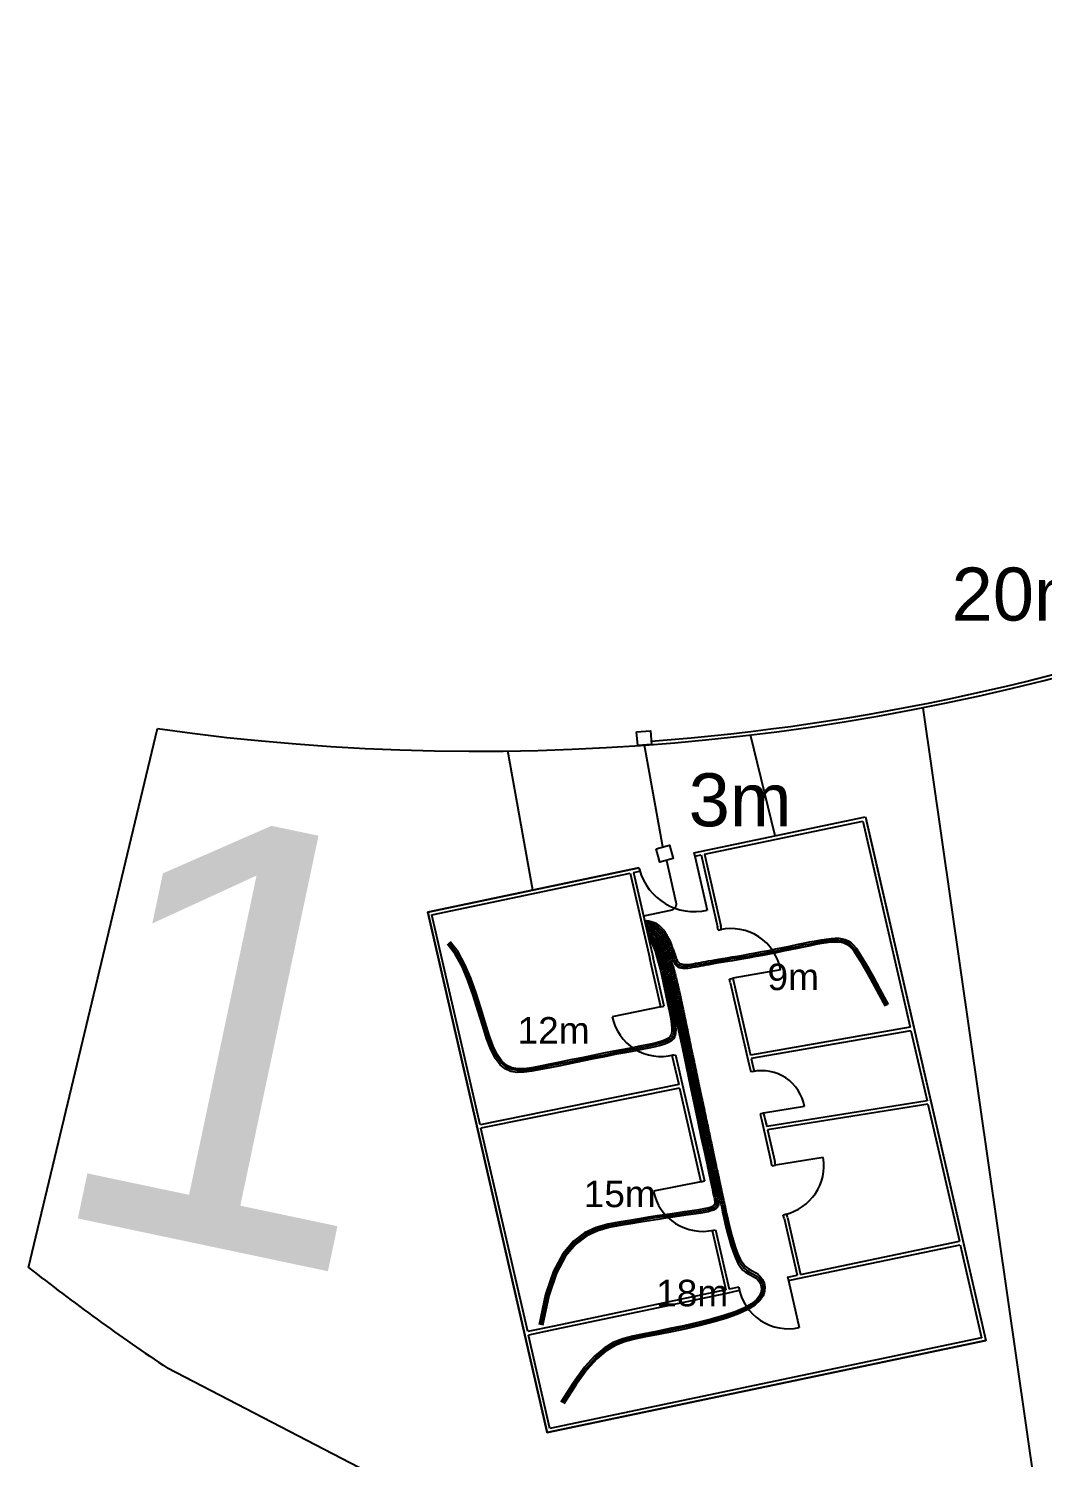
# Model space of a CAD drawing. Header units: millimetres. Extents: x 68 to 789, y 45 to 125.
# Drawn here: x 67.93 to 96.97, y 74.33 to 115.28 of the extents above; entities that cross this region are included whole.
import ezdxf

# ---------------------------------------------------------------- set-up
doc = ezdxf.new("R2010")
doc.units = ezdxf.units.MM
for name, color, linetype in [('CI', 3, 'Continuous'), ('CS', 2, 'Continuous'), ('Finca', 7, 'Continuous')]:
    doc.layers.add(name, color=color, linetype=linetype)
doc.styles.get("Standard").update_dxf_attribs({"font": 'arial.ttf'})

msp = doc.modelspace()

# ---------------------------------------------------------------- linework, layer by layer
at = {"layer": 'CI'}
for points in [[(85.568, 89.728), (85.618, 89.719), (85.698, 89.704), (85.763, 89.688), (85.815, 89.672), (85.857, 89.656), (85.891, 89.639), (85.919, 89.623), (85.944, 89.606), (85.967, 89.588), (85.989, 89.57), (86.009, 89.553), (86.028, 89.535), (86.046, 89.518), (86.063, 89.502), (86.078, 89.486), (86.091, 89.472), (86.103, 89.458), (86.113, 89.446), (86.123, 89.434), (86.133, 89.421), (86.142, 89.408), (86.152, 89.393), (86.162, 89.377), (86.173, 89.358), (86.185, 89.336), (86.199, 89.312), (86.213, 89.287), (86.227, 89.262), (86.24, 89.236), (86.254, 89.212), (86.266, 89.189), (86.276, 89.169), (86.285, 89.153), (86.292, 89.138), (86.299, 89.125), (86.305, 89.112), (86.31, 89.099), (86.317, 89.084), (86.324, 89.066), (86.332, 89.044), (86.342, 89.018), (86.353, 88.989), (86.365, 88.957), (86.377, 88.924), (86.389, 88.891), (86.401, 88.859), (86.412, 88.83), (86.421, 88.805), (86.429, 88.785), (86.435, 88.768), (86.44, 88.754), (86.444, 88.741), (86.448, 88.728), (86.452, 88.715), (86.457, 88.699), (86.463, 88.679), (86.47, 88.655), (86.479, 88.627), (86.491, 88.598), (86.507, 88.568), (86.527, 88.539), (86.552, 88.513), (86.583, 88.49), (86.621, 88.473), (86.665, 88.462), (86.716, 88.457), (86.773, 88.457), (86.834, 88.461), (86.898, 88.469), (86.966, 88.479), (87.035, 88.491), (87.106, 88.504), (87.177, 88.517), (87.249, 88.53), (87.326, 88.544), (87.407, 88.558), (87.494, 88.574), (87.59, 88.59), (87.696, 88.608), (87.813, 88.628), (87.943, 88.65), (88.085, 88.674), (88.238, 88.7), (88.401, 88.728), (88.573, 88.758), (88.753, 88.79), (88.941, 88.825), (89.134, 88.862), (89.333, 88.902), (89.534, 88.943), (89.735, 88.985), (89.933, 89.026), (90.126, 89.065), (90.31, 89.102), (90.483, 89.135), (90.642, 89.164), (90.786, 89.187), (90.915, 89.203), (91.03, 89.21), (91.135, 89.209), (91.23, 89.197), (91.317, 89.173), (91.399, 89.136), (91.476, 89.084), (91.551, 89.016), (91.63, 88.923), (91.719, 88.795), (91.826, 88.623), (91.956, 88.398), (92.116, 88.11), (92.312, 87.749), (92.551, 87.306)], [(85.576, 89.692), (85.641, 89.677), (85.707, 89.66), (85.761, 89.644), (85.804, 89.628), (85.839, 89.613), (85.868, 89.598), (85.893, 89.583), (85.915, 89.567), (85.936, 89.551), (85.956, 89.534), (85.975, 89.517), (85.993, 89.5), (86.011, 89.483), (86.027, 89.467), (86.041, 89.452), (86.054, 89.438), (86.065, 89.426), (86.075, 89.414), (86.084, 89.403), (86.093, 89.392), (86.101, 89.379), (86.11, 89.366), (86.12, 89.35), (86.13, 89.332), (86.142, 89.311), (86.155, 89.288), (86.169, 89.263), (86.183, 89.238), (86.196, 89.213), (86.209, 89.189), (86.221, 89.166), (86.232, 89.147), (86.24, 89.13), (86.247, 89.116), (86.254, 89.104), (86.259, 89.092), (86.265, 89.079), (86.271, 89.064), (86.277, 89.047), (86.285, 89.026), (86.295, 89), (86.306, 88.971), (86.318, 88.939), (86.33, 88.906), (86.342, 88.874), (86.354, 88.842), (86.365, 88.813), (86.374, 88.788), (86.381, 88.768), (86.387, 88.752), (86.392, 88.738), (86.397, 88.725), (86.401, 88.711), (86.405, 88.697), (86.411, 88.679), (86.417, 88.657), (86.425, 88.63), (86.435, 88.599), (86.449, 88.566), (86.466, 88.533), (86.488, 88.5), (86.516, 88.47), (86.55, 88.444), (86.591, 88.424), (86.639, 88.411), (86.694, 88.405), (86.755, 88.405), (86.82, 88.409), (86.889, 88.417), (86.961, 88.427), (87.034, 88.44), (87.107, 88.453), (87.181, 88.466), (87.255, 88.48), (87.333, 88.494), (87.414, 88.509), (87.503, 88.524), (87.599, 88.541), (87.705, 88.559), (87.822, 88.579), (87.952, 88.601), (88.093, 88.625), (88.246, 88.65), (88.41, 88.678), (88.582, 88.709), (88.762, 88.741), (88.95, 88.776), (89.143, 88.813), (89.342, 88.853), (89.543, 88.894), (89.743, 88.935), (89.941, 88.976), (90.132, 89.016), (90.315, 89.052), (90.486, 89.086), (90.643, 89.114), (90.784, 89.137), (90.91, 89.153), (91.022, 89.16), (91.123, 89.159), (91.214, 89.148), (91.298, 89.125), (91.375, 89.089), (91.449, 89.04), (91.52, 88.975), (91.596, 88.885), (91.683, 88.76), (91.787, 88.592), (91.915, 88.37), (92.073, 88.084), (92.268, 87.725), (92.507, 87.282)], [(85.664, 89.308), (85.715, 89.291), (85.827, 89.151), (85.932, 88.929), (86.029, 88.649), (86.117, 88.332), (86.197, 87.998), (86.268, 87.671), (86.33, 87.372), (86.382, 87.117), (86.423, 86.906), (86.451, 86.734), (86.464, 86.595), (86.461, 86.484), (86.441, 86.397), (86.402, 86.327), (86.342, 86.27), (86.259, 86.221), (86.153, 86.177), (86.024, 86.137), (85.871, 86.098), (85.693, 86.06), (85.49, 86.021), (85.261, 85.977), (85.005, 85.929), (84.724, 85.874), (84.422, 85.814), (84.108, 85.751), (83.788, 85.686), (83.468, 85.621), (83.157, 85.557), (82.861, 85.498), (82.586, 85.444), (82.339, 85.398), (82.118, 85.368), (81.92, 85.363), (81.742, 85.391), (81.581, 85.462), (81.434, 85.584), (81.298, 85.766), (81.171, 86.017), (81.048, 86.34), (80.925, 86.721), (80.798, 87.138), (80.662, 87.57), (80.511, 87.997), (80.342, 88.398), (80.149, 88.752), (79.928, 89.039)], [(85.662, 89.316), (85.727, 89.298), (85.854, 89.147), (85.973, 88.897), (86.087, 88.561), (86.198, 88.155), (86.307, 87.692), (86.417, 87.185), (86.529, 86.649), (86.644, 86.097), (86.761, 85.541), (86.877, 84.991), (86.99, 84.458), (87.098, 83.954), (87.197, 83.489), (87.285, 83.075), (87.361, 82.722), (87.422, 82.437), (87.469, 82.216), (87.505, 82.05), (87.531, 81.928), (87.549, 81.843), (87.561, 81.785), (87.57, 81.745), (87.576, 81.714), (87.582, 81.686), (87.587, 81.658), (87.588, 81.63), (87.585, 81.603), (87.575, 81.578), (87.559, 81.554), (87.533, 81.532), (87.497, 81.511), (87.449, 81.492), (87.388, 81.475), (87.314, 81.459), (87.226, 81.443), (87.123, 81.426), (87.004, 81.408), (86.869, 81.389), (86.718, 81.367), (86.548, 81.343), (86.361, 81.315), (86.155, 81.284), (85.931, 81.25), (85.687, 81.211), (85.424, 81.169), (85.142, 81.122), (84.839, 81.071), (84.517, 81.01), (84.185, 80.917), (83.853, 80.764), (83.532, 80.523), (83.231, 80.167), (82.96, 79.668), (82.731, 78.998), (82.553, 78.13)], [(85.65, 89.37), (85.735, 89.349), (85.874, 89.197), (86.003, 88.944), (86.124, 88.604), (86.239, 88.193), (86.351, 87.724), (86.463, 87.212), (86.576, 86.671), (86.692, 86.115), (86.809, 85.556), (86.926, 85.004), (87.039, 84.47), (87.146, 83.965), (87.246, 83.5), (87.334, 83.085), (87.41, 82.732), (87.471, 82.448), (87.518, 82.227), (87.554, 82.06), (87.58, 81.937), (87.598, 81.851), (87.611, 81.791), (87.62, 81.749), (87.627, 81.716), (87.634, 81.684), (87.639, 81.651), (87.641, 81.619), (87.638, 81.587), (87.629, 81.557), (87.612, 81.528), (87.585, 81.501), (87.546, 81.476), (87.495, 81.454), (87.431, 81.434), (87.352, 81.415), (87.259, 81.397), (87.151, 81.38), (87.028, 81.361), (86.889, 81.341), (86.734, 81.319), (86.561, 81.294), (86.372, 81.266), (86.165, 81.235), (85.941, 81.201), (85.698, 81.163), (85.436, 81.12), (85.155, 81.074), (84.856, 81.023), (84.538, 80.963), (84.21, 80.871), (83.883, 80.72), (83.566, 80.483), (83.27, 80.132), (83.004, 79.639), (82.778, 78.979), (82.603, 78.123)], [(85.638, 89.422), (85.743, 89.4), (85.894, 89.247), (86.032, 88.991), (86.16, 88.647), (86.28, 88.231), (86.395, 87.756), (86.508, 87.239), (86.622, 86.693), (86.739, 86.133), (86.857, 85.571), (86.974, 85.017), (87.088, 84.482), (87.195, 83.976), (87.294, 83.51), (87.383, 83.096), (87.459, 82.742), (87.519, 82.458), (87.567, 82.237), (87.603, 82.07), (87.629, 81.947), (87.648, 81.859), (87.661, 81.798), (87.67, 81.754), (87.678, 81.718), (87.685, 81.682), (87.691, 81.645), (87.694, 81.607), (87.692, 81.571), (87.682, 81.535), (87.665, 81.501), (87.636, 81.47), (87.596, 81.441), (87.542, 81.415), (87.473, 81.393), (87.39, 81.372), (87.292, 81.352), (87.18, 81.333), (87.052, 81.314), (86.909, 81.293), (86.749, 81.271), (86.575, 81.245), (86.383, 81.217), (86.175, 81.186), (85.95, 81.152), (85.708, 81.114), (85.448, 81.072), (85.169, 81.026), (84.873, 80.975), (84.559, 80.916), (84.235, 80.826), (83.913, 80.677), (83.601, 80.443), (83.309, 80.096), (83.047, 79.611), (82.825, 78.96), (82.652, 78.115)], [(85.626, 89.476), (85.642, 89.472), (85.685, 89.462), (85.718, 89.454), (85.743, 89.446), (85.761, 89.439), (85.775, 89.431), (85.786, 89.423), (85.797, 89.413), (85.81, 89.401), (85.824, 89.388), (85.839, 89.373), (85.854, 89.358), (85.868, 89.344), (85.882, 89.33), (85.895, 89.317), (85.906, 89.305), (85.915, 89.296), (85.922, 89.288), (85.928, 89.281), (85.934, 89.274), (85.939, 89.266), (85.945, 89.256), (85.952, 89.245), (85.96, 89.23), (85.97, 89.211), (85.982, 89.19), (85.994, 89.167), (86.007, 89.143), (86.02, 89.118), (86.033, 89.095), (86.044, 89.074), (86.054, 89.056), (86.062, 89.041), (86.068, 89.03), (86.073, 89.019), (86.077, 89.01), (86.082, 88.999), (86.087, 88.987), (86.093, 88.971), (86.1, 88.952), (86.109, 88.928), (86.119, 88.899), (86.131, 88.869), (86.143, 88.836), (86.155, 88.804), (86.166, 88.773), (86.177, 88.745), (86.186, 88.721), (86.193, 88.702), (86.198, 88.687), (86.203, 88.673), (86.207, 88.661), (86.211, 88.649), (86.216, 88.634), (86.221, 88.615), (86.228, 88.592), (86.236, 88.563), (86.246, 88.529), (86.257, 88.492), (86.268, 88.453), (86.279, 88.414), (86.29, 88.377), (86.3, 88.343), (86.308, 88.314), (86.315, 88.29), (86.32, 88.272), (86.324, 88.256), (86.328, 88.242), (86.332, 88.228), (86.336, 88.211), (86.341, 88.19), (86.347, 88.164), (86.355, 88.131), (86.365, 88.092), (86.375, 88.049), (86.386, 88.005), (86.397, 87.961), (86.407, 87.919), (86.416, 87.88), (86.424, 87.847), (86.431, 87.821), (86.436, 87.8), (86.44, 87.782), (86.444, 87.767), (86.447, 87.75), (86.451, 87.732), (86.456, 87.709), (86.463, 87.681), (86.47, 87.645), (86.48, 87.602), (86.49, 87.556), (86.5, 87.508), (86.511, 87.46), (86.521, 87.414), (86.53, 87.372), (86.538, 87.335), (86.544, 87.307), (86.549, 87.284), (86.553, 87.265), (86.557, 87.248), (86.561, 87.231), (86.565, 87.212), (86.57, 87.188), (86.576, 87.158), (86.584, 87.12), (86.594, 87.074), (86.604, 87.022), (86.616, 86.964), (86.629, 86.902), (86.643, 86.837), (86.657, 86.77), (86.672, 86.701), (86.686, 86.632), (86.7, 86.562), (86.715, 86.493), (86.73, 86.423), (86.744, 86.353), (86.759, 86.283), (86.773, 86.213), (86.788, 86.143), (86.803, 86.073), (86.817, 86.003), (86.832, 85.933), (86.847, 85.863), (86.862, 85.792), (86.876, 85.722), (86.891, 85.653), (86.906, 85.583), (86.92, 85.513), (86.935, 85.443), (86.95, 85.374), (86.964, 85.305), (86.979, 85.236), (86.993, 85.167), (87.008, 85.099), (87.022, 85.03), (87.037, 84.963), (87.051, 84.895), (87.065, 84.828), (87.079, 84.761), (87.094, 84.694), (87.108, 84.628), (87.122, 84.562), (87.135, 84.497), (87.149, 84.432), (87.163, 84.368), (87.176, 84.304), (87.19, 84.241), (87.203, 84.178), (87.217, 84.116), (87.23, 84.054), (87.243, 83.993), (87.255, 83.933), (87.268, 83.873), (87.281, 83.814), (87.293, 83.755), (87.306, 83.698), (87.318, 83.641), (87.33, 83.585), (87.342, 83.529), (87.353, 83.475), (87.365, 83.421), (87.376, 83.368), (87.387, 83.316), (87.398, 83.265), (87.409, 83.214), (87.419, 83.165), (87.43, 83.116), (87.44, 83.069), (87.45, 83.022), (87.46, 82.977), (87.469, 82.932), (87.478, 82.889), (87.488, 82.846), (87.496, 82.805), (87.505, 82.764), (87.513, 82.725), (87.522, 82.687), (87.53, 82.65), (87.537, 82.614), (87.545, 82.578), (87.552, 82.544), (87.559, 82.511), (87.566, 82.479), (87.573, 82.448), (87.579, 82.418), (87.585, 82.389), (87.591, 82.36), (87.597, 82.333), (87.603, 82.307), (87.608, 82.281), (87.614, 82.256), (87.619, 82.233), (87.624, 82.209), (87.629, 82.187), (87.633, 82.166), (87.638, 82.145), (87.642, 82.125), (87.646, 82.106), (87.65, 82.087), (87.654, 82.07), (87.657, 82.053), (87.661, 82.036), (87.664, 82.02), (87.667, 82.005), (87.671, 81.991), (87.674, 81.977), (87.676, 81.963), (87.679, 81.95), (87.682, 81.938), (87.684, 81.926), (87.687, 81.915), (87.689, 81.904), (87.691, 81.894), (87.693, 81.884), (87.696, 81.874), (87.697, 81.865), (87.699, 81.856), (87.701, 81.848), (87.703, 81.84), (87.704, 81.833), (87.706, 81.825), (87.707, 81.818), (87.709, 81.811), (87.71, 81.805), (87.712, 81.799), (87.713, 81.793), (87.714, 81.787), (87.715, 81.782), (87.716, 81.776), (87.718, 81.771), (87.719, 81.766), (87.72, 81.761), (87.721, 81.756), (87.722, 81.751), (87.723, 81.747), (87.724, 81.743), (87.724, 81.74), (87.725, 81.737), (87.725, 81.734), (87.726, 81.731), (87.728, 81.725), (87.731, 81.71), (87.737, 81.682), (87.747, 81.638), (87.761, 81.572), (87.781, 81.48), (87.808, 81.358), (87.842, 81.203), (87.883, 81.023), (87.931, 80.826), (87.984, 80.621), (88.043, 80.416), (88.106, 80.222), (88.173, 80.046), (88.243, 79.897), (88.316, 79.783), (88.39, 79.698), (88.465, 79.636), (88.539, 79.589), (88.612, 79.552), (88.682, 79.517), (88.748, 79.478), (88.809, 79.427), (88.863, 79.36), (88.904, 79.277), (88.923, 79.182), (88.914, 79.076), (88.868, 78.964), (88.777, 78.848), (88.634, 78.73), (88.431, 78.614), (88.165, 78.502), (87.844, 78.394), (87.484, 78.292), (87.096, 78.195), (86.696, 78.104), (86.297, 78.02), (85.912, 77.943), (85.556, 77.874), (85.237, 77.809), (84.947, 77.733), (84.676, 77.625), (84.411, 77.465), (84.14, 77.235), (83.851, 76.913), (83.533, 76.48), (83.173, 75.917)], [(85.613, 89.529), (85.653, 89.521), (85.698, 89.51), (85.733, 89.5), (85.76, 89.491), (85.781, 89.482), (85.798, 89.473), (85.813, 89.463), (85.827, 89.451), (85.841, 89.438), (85.857, 89.424), (85.873, 89.409), (85.889, 89.394), (85.904, 89.379), (85.918, 89.364), (85.932, 89.351), (85.943, 89.339), (85.953, 89.328), (85.96, 89.32), (85.967, 89.312), (85.974, 89.303), (85.98, 89.294), (85.986, 89.284), (85.994, 89.271), (86.002, 89.255), (86.013, 89.236), (86.025, 89.214), (86.038, 89.191), (86.051, 89.166), (86.064, 89.142), (86.077, 89.119), (86.088, 89.097), (86.098, 89.079), (86.106, 89.064), (86.113, 89.051), (86.118, 89.04), (86.123, 89.03), (86.128, 89.019), (86.133, 89.006), (86.139, 88.99), (86.146, 88.97), (86.156, 88.946), (86.166, 88.917), (86.178, 88.886), (86.19, 88.854), (86.202, 88.822), (86.213, 88.791), (86.224, 88.762), (86.233, 88.738), (86.24, 88.719), (86.246, 88.703), (86.25, 88.689), (86.255, 88.677), (86.259, 88.664), (86.263, 88.649), (86.269, 88.63), (86.275, 88.607), (86.284, 88.577), (86.294, 88.543), (86.305, 88.506), (86.316, 88.467), (86.327, 88.428), (86.338, 88.39), (86.348, 88.356), (86.356, 88.327), (86.363, 88.304), (86.368, 88.285), (86.372, 88.269), (86.376, 88.255), (86.38, 88.24), (86.384, 88.223), (86.389, 88.202), (86.396, 88.176), (86.404, 88.143), (86.413, 88.104), (86.424, 88.061), (86.434, 88.017), (86.445, 87.973), (86.456, 87.93), (86.465, 87.892), (86.473, 87.858), (86.479, 87.832), (86.484, 87.811), (86.489, 87.794), (86.492, 87.778), (86.496, 87.762), (86.5, 87.743), (86.505, 87.72), (86.511, 87.692), (86.519, 87.655), (86.529, 87.613), (86.539, 87.567), (86.549, 87.519), (86.56, 87.471), (86.57, 87.424), (86.579, 87.382), (86.587, 87.346), (86.593, 87.317), (86.598, 87.295), (86.602, 87.276), (86.606, 87.259), (86.61, 87.242), (86.614, 87.222), (86.619, 87.199), (86.625, 87.168), (86.633, 87.13), (86.642, 87.084), (86.653, 87.032), (86.665, 86.975), (86.678, 86.913), (86.692, 86.847), (86.706, 86.78), (86.72, 86.711), (86.735, 86.642), (86.749, 86.572), (86.764, 86.503), (86.778, 86.433), (86.793, 86.363), (86.808, 86.293), (86.822, 86.223), (86.837, 86.153), (86.852, 86.083), (86.866, 86.013), (86.881, 85.943), (86.896, 85.873), (86.911, 85.803), (86.925, 85.733), (86.94, 85.663), (86.955, 85.593), (86.969, 85.523), (86.984, 85.454), (86.999, 85.384), (87.013, 85.315), (87.028, 85.246), (87.042, 85.177), (87.057, 85.109), (87.071, 85.041), (87.086, 84.973), (87.1, 84.905), (87.114, 84.838), (87.128, 84.771), (87.143, 84.705), (87.157, 84.638), (87.17, 84.573), (87.184, 84.507), (87.198, 84.443), (87.212, 84.378), (87.225, 84.314), (87.239, 84.251), (87.252, 84.188), (87.265, 84.126), (87.279, 84.064), (87.292, 84.003), (87.304, 83.943), (87.317, 83.883), (87.33, 83.824), (87.342, 83.766), (87.354, 83.708), (87.367, 83.651), (87.379, 83.595), (87.39, 83.54), (87.402, 83.485), (87.414, 83.431), (87.425, 83.378), (87.436, 83.326), (87.447, 83.275), (87.458, 83.225), (87.468, 83.175), (87.479, 83.127), (87.489, 83.079), (87.499, 83.033), (87.508, 82.987), (87.518, 82.943), (87.527, 82.899), (87.536, 82.857), (87.545, 82.815), (87.554, 82.775), (87.562, 82.736), (87.571, 82.697), (87.578, 82.66), (87.586, 82.624), (87.594, 82.589), (87.601, 82.555), (87.608, 82.522), (87.615, 82.49), (87.622, 82.459), (87.628, 82.428), (87.634, 82.399), (87.64, 82.371), (87.646, 82.344), (87.652, 82.317), (87.657, 82.292), (87.663, 82.267), (87.668, 82.243), (87.673, 82.22), (87.677, 82.198), (87.682, 82.176), (87.686, 82.156), (87.691, 82.136), (87.695, 82.116), (87.699, 82.098), (87.703, 82.08), (87.706, 82.063), (87.71, 82.047), (87.713, 82.031), (87.716, 82.016), (87.72, 82.001), (87.723, 81.987), (87.725, 81.974), (87.728, 81.961), (87.731, 81.948), (87.733, 81.937), (87.736, 81.925), (87.738, 81.914), (87.74, 81.904), (87.742, 81.894), (87.744, 81.885), (87.746, 81.876), (87.748, 81.867), (87.75, 81.859), (87.752, 81.851), (87.753, 81.843), (87.755, 81.836), (87.756, 81.829), (87.758, 81.822), (87.759, 81.815), (87.761, 81.809), (87.762, 81.803), (87.763, 81.798), (87.764, 81.792), (87.765, 81.787), (87.767, 81.781), (87.768, 81.776), (87.769, 81.771), (87.77, 81.766), (87.771, 81.762), (87.772, 81.758), (87.772, 81.754), (87.773, 81.75), (87.774, 81.747), (87.774, 81.745), (87.775, 81.742), (87.776, 81.735), (87.78, 81.721), (87.785, 81.694), (87.795, 81.65), (87.809, 81.586), (87.829, 81.496), (87.855, 81.376), (87.889, 81.225), (87.929, 81.048), (87.976, 80.855), (88.028, 80.655), (88.086, 80.455), (88.148, 80.264), (88.214, 80.092), (88.283, 79.947), (88.355, 79.835), (88.429, 79.751), (88.503, 79.69), (88.577, 79.643), (88.65, 79.605), (88.721, 79.567), (88.788, 79.524), (88.85, 79.468), (88.906, 79.394), (88.949, 79.303), (88.97, 79.199), (88.962, 79.085), (88.917, 78.964), (88.827, 78.839), (88.684, 78.713), (88.48, 78.59), (88.211, 78.471), (87.888, 78.359), (87.523, 78.252), (87.132, 78.153), (86.728, 78.06), (86.326, 77.975), (85.938, 77.897), (85.579, 77.827), (85.26, 77.763), (84.971, 77.687), (84.701, 77.58), (84.439, 77.422), (84.171, 77.194), (83.886, 76.876), (83.571, 76.448), (83.215, 75.891)], [(85.601, 89.582), (85.643, 89.573), (85.697, 89.56), (85.74, 89.548), (85.774, 89.537), (85.8, 89.526), (85.822, 89.515), (85.839, 89.503), (85.856, 89.49), (85.873, 89.476), (85.89, 89.461), (85.907, 89.445), (85.924, 89.429), (85.939, 89.413), (85.954, 89.398), (85.968, 89.384), (85.98, 89.372), (85.99, 89.361), (85.999, 89.351), (86.006, 89.342), (86.013, 89.333), (86.02, 89.323), (86.028, 89.311), (86.036, 89.297), (86.045, 89.281), (86.056, 89.261), (86.068, 89.239), (86.081, 89.215), (86.095, 89.19), (86.108, 89.166), (86.121, 89.142), (86.133, 89.12), (86.143, 89.101), (86.151, 89.086), (86.158, 89.073), (86.163, 89.062), (86.168, 89.051), (86.173, 89.039), (86.179, 89.026), (86.185, 89.009), (86.193, 88.989), (86.202, 88.964), (86.213, 88.935), (86.224, 88.904), (86.237, 88.871), (86.249, 88.839), (86.26, 88.808), (86.271, 88.779), (86.28, 88.755), (86.287, 88.735), (86.293, 88.719), (86.298, 88.705), (86.302, 88.692), (86.306, 88.679), (86.311, 88.664), (86.316, 88.645), (86.323, 88.621), (86.332, 88.591), (86.342, 88.557), (86.353, 88.52), (86.364, 88.481), (86.375, 88.441), (86.386, 88.404), (86.396, 88.37), (86.404, 88.341), (86.411, 88.317), (86.416, 88.298), (86.421, 88.282), (86.425, 88.268), (86.428, 88.253), (86.433, 88.236), (86.438, 88.215), (86.444, 88.188), (86.453, 88.155), (86.462, 88.116), (86.472, 88.073), (86.483, 88.029), (86.494, 87.985), (86.504, 87.942), (86.514, 87.903), (86.522, 87.87), (86.528, 87.844), (86.533, 87.822), (86.537, 87.805), (86.541, 87.789), (86.545, 87.773), (86.549, 87.754), (86.554, 87.731), (86.56, 87.703), (86.568, 87.666), (86.577, 87.624), (86.587, 87.578), (86.598, 87.529), (86.609, 87.481), (86.619, 87.435), (86.628, 87.393), (86.636, 87.357), (86.642, 87.328), (86.647, 87.305), (86.651, 87.286), (86.655, 87.269), (86.658, 87.252), (86.663, 87.233), (86.668, 87.209), (86.674, 87.179), (86.682, 87.14), (86.691, 87.095), (86.702, 87.042), (86.714, 86.985), (86.727, 86.923), (86.741, 86.858), (86.755, 86.79), (86.769, 86.721), (86.784, 86.652), (86.798, 86.583), (86.813, 86.513), (86.827, 86.443), (86.842, 86.374), (86.857, 86.304), (86.871, 86.234), (86.886, 86.164), (86.901, 86.093), (86.915, 86.023), (86.93, 85.953), (86.945, 85.883), (86.96, 85.813), (86.974, 85.743), (86.989, 85.673), (87.004, 85.603), (87.018, 85.534), (87.033, 85.464), (87.048, 85.395), (87.062, 85.326), (87.077, 85.257), (87.091, 85.188), (87.106, 85.119), (87.12, 85.051), (87.135, 84.983), (87.149, 84.916), (87.163, 84.848), (87.177, 84.781), (87.191, 84.715), (87.205, 84.649), (87.219, 84.583), (87.233, 84.518), (87.247, 84.453), (87.261, 84.389), (87.274, 84.325), (87.288, 84.261), (87.301, 84.199), (87.314, 84.136), (87.327, 84.075), (87.34, 84.014), (87.353, 83.953), (87.366, 83.894), (87.379, 83.835), (87.391, 83.776), (87.403, 83.719), (87.416, 83.662), (87.427, 83.606), (87.439, 83.55), (87.451, 83.496), (87.462, 83.442), (87.474, 83.389), (87.485, 83.337), (87.496, 83.285), (87.507, 83.235), (87.517, 83.186), (87.528, 83.137), (87.538, 83.09), (87.548, 83.043), (87.557, 82.998), (87.567, 82.953), (87.576, 82.91), (87.585, 82.867), (87.594, 82.826), (87.603, 82.785), (87.611, 82.746), (87.619, 82.708), (87.627, 82.671), (87.635, 82.634), (87.643, 82.599), (87.65, 82.565), (87.657, 82.532), (87.664, 82.5), (87.67, 82.469), (87.677, 82.439), (87.683, 82.41), (87.689, 82.381), (87.695, 82.354), (87.701, 82.328), (87.706, 82.302), (87.712, 82.277), (87.717, 82.253), (87.722, 82.23), (87.726, 82.208), (87.731, 82.187), (87.735, 82.166), (87.74, 82.146), (87.744, 82.127), (87.748, 82.108), (87.751, 82.091), (87.755, 82.073), (87.759, 82.057), (87.762, 82.041), (87.765, 82.026), (87.768, 82.011), (87.771, 81.997), (87.774, 81.984), (87.777, 81.971), (87.78, 81.959), (87.782, 81.947), (87.785, 81.936), (87.787, 81.925), (87.789, 81.915), (87.791, 81.905), (87.793, 81.895), (87.795, 81.886), (87.797, 81.877), (87.799, 81.869), (87.801, 81.861), (87.802, 81.853), (87.804, 81.846), (87.805, 81.839), (87.807, 81.832), (87.808, 81.826), (87.809, 81.82), (87.811, 81.814), (87.812, 81.808), (87.813, 81.802), (87.814, 81.797), (87.815, 81.792), (87.816, 81.787), (87.818, 81.782), (87.819, 81.777), (87.82, 81.772), (87.82, 81.768), (87.821, 81.764), (87.822, 81.761), (87.823, 81.758), (87.823, 81.755), (87.824, 81.752), (87.825, 81.746), (87.828, 81.732), (87.834, 81.705), (87.844, 81.663), (87.857, 81.6), (87.877, 81.512), (87.902, 81.395), (87.935, 81.247), (87.975, 81.074), (88.02, 80.885), (88.072, 80.688), (88.128, 80.493), (88.189, 80.307), (88.254, 80.138), (88.323, 79.996), (88.394, 79.887), (88.467, 79.805), (88.542, 79.744), (88.616, 79.698), (88.689, 79.658), (88.76, 79.618), (88.828, 79.57), (88.891, 79.509), (88.949, 79.428), (88.993, 79.33), (89.017, 79.217), (89.01, 79.094), (88.967, 78.964), (88.877, 78.83), (88.734, 78.696), (88.529, 78.565), (88.258, 78.441), (87.932, 78.323), (87.563, 78.213), (87.168, 78.111), (86.76, 78.016), (86.354, 77.93), (85.963, 77.851), (85.603, 77.781), (85.283, 77.716), (84.995, 77.641), (84.727, 77.534), (84.466, 77.378), (84.201, 77.153), (83.92, 76.838), (83.61, 76.416), (83.258, 75.865)], [(85.589, 89.637), (85.645, 89.625), (85.704, 89.61), (85.751, 89.596), (85.79, 89.582), (85.82, 89.569), (85.845, 89.556), (85.866, 89.543), (85.885, 89.529), (85.904, 89.513), (85.923, 89.497), (85.941, 89.481), (85.958, 89.464), (85.975, 89.448), (85.99, 89.433), (86.005, 89.418), (86.017, 89.405), (86.028, 89.393), (86.037, 89.383), (86.045, 89.373), (86.053, 89.362), (86.061, 89.351), (86.069, 89.338), (86.078, 89.324), (86.088, 89.307), (86.099, 89.286), (86.112, 89.263), (86.125, 89.239), (86.139, 89.214), (86.152, 89.189), (86.165, 89.165), (86.177, 89.143), (86.187, 89.124), (86.196, 89.108), (86.203, 89.095), (86.208, 89.083), (86.214, 89.071), (86.219, 89.059), (86.225, 89.045), (86.231, 89.028), (86.239, 89.007), (86.249, 88.982), (86.259, 88.953), (86.271, 88.921), (86.283, 88.889), (86.295, 88.856), (86.307, 88.825), (86.318, 88.796), (86.327, 88.772), (86.334, 88.752), (86.34, 88.735), (86.345, 88.721), (86.349, 88.708), (86.354, 88.694), (86.359, 88.679), (86.364, 88.659), (86.371, 88.635), (86.38, 88.606), (86.391, 88.571), (86.406, 88.535), (86.425, 88.497), (86.45, 88.46), (86.48, 88.427), (86.516, 88.398), (86.56, 88.375), (86.612, 88.361), (86.672, 88.353), (86.737, 88.352), (86.807, 88.356), (86.88, 88.364), (86.955, 88.376), (87.032, 88.389), (87.109, 88.403), (87.185, 88.416), (87.261, 88.43), (87.34, 88.444), (87.422, 88.459), (87.511, 88.475), (87.607, 88.492), (87.713, 88.51), (87.83, 88.53), (87.96, 88.552), (88.102, 88.575), (88.255, 88.601), (88.418, 88.629), (88.591, 88.659), (88.771, 88.692), (88.959, 88.727), (89.152, 88.764), (89.35, 88.804), (89.551, 88.845), (89.751, 88.886), (89.948, 88.927), (90.138, 88.966), (90.32, 89.003), (90.489, 89.036), (90.644, 89.064), (90.782, 89.087), (90.905, 89.102), (91.014, 89.11), (91.111, 89.11), (91.199, 89.099), (91.278, 89.077), (91.352, 89.043), (91.422, 88.996), (91.49, 88.934), (91.562, 88.847), (91.646, 88.726), (91.748, 88.561), (91.873, 88.341), (92.03, 88.058), (92.224, 87.7), (92.463, 87.259)], [(85.677, 89.252), (85.707, 89.241), (85.807, 89.101), (85.902, 88.883), (85.992, 88.607), (86.076, 88.296), (86.153, 87.97), (86.221, 87.65), (86.281, 87.358), (86.332, 87.111), (86.371, 86.907), (86.398, 86.742), (86.411, 86.609), (86.408, 86.505), (86.388, 86.422), (86.35, 86.358), (86.291, 86.304), (86.212, 86.258), (86.11, 86.217), (85.985, 86.179), (85.836, 86.143), (85.663, 86.106), (85.464, 86.067), (85.239, 86.025), (84.988, 85.977), (84.709, 85.923), (84.41, 85.863), (84.098, 85.8), (83.779, 85.735), (83.461, 85.67), (83.152, 85.607), (82.857, 85.548), (82.586, 85.494), (82.342, 85.449), (82.125, 85.419), (81.932, 85.415), (81.758, 85.443), (81.602, 85.514), (81.46, 85.635), (81.328, 85.816), (81.205, 86.064), (81.085, 86.385), (80.965, 86.762), (80.84, 87.175), (80.704, 87.604), (80.554, 88.029), (80.384, 88.429), (80.189, 88.784), (79.964, 89.074)], [(85.691, 89.194), (85.699, 89.19), (85.787, 89.051), (85.873, 88.836), (85.956, 88.565), (86.035, 88.26), (86.108, 87.941), (86.175, 87.629), (86.233, 87.345), (86.282, 87.105), (86.32, 86.908), (86.345, 86.749), (86.357, 86.623), (86.354, 86.525), (86.335, 86.448), (86.298, 86.388), (86.241, 86.339), (86.165, 86.296), (86.067, 86.258), (85.946, 86.222), (85.802, 86.187), (85.633, 86.152), (85.439, 86.114), (85.218, 86.072), (84.97, 86.025), (84.694, 85.971), (84.398, 85.912), (84.087, 85.849), (83.77, 85.784), (83.454, 85.72), (83.146, 85.657), (82.854, 85.598), (82.585, 85.545), (82.345, 85.5), (82.132, 85.471), (81.943, 85.467), (81.774, 85.495), (81.623, 85.566), (81.486, 85.686), (81.359, 85.865), (81.239, 86.112), (81.122, 86.429), (81.005, 86.803), (80.882, 87.212), (80.747, 87.638), (80.597, 88.061), (80.425, 88.46), (80.228, 88.816), (80, 89.109)]]:
    msp.add_lwpolyline(points, dxfattribs=at)
at = {"layer": 'CS'}
msp.add_line((86.093, 91.827), (85.573, 94.744), dxfattribs=at)
for points in [[(85.344, 95.128), (85.743, 95.158), (85.772, 94.759), (85.374, 94.729)], [(85.9, 91.774), (86.286, 91.88), (86.391, 91.494), (86.005, 91.388)]]:
    msp.add_lwpolyline(points, close=True, dxfattribs=at)
msp.add_lwpolyline([(86.198, 91.441), (86.471, 90.244, -0.419472), (86.317, 90.004), (85.542, 89.841)], format="xyb", dxfattribs=at)
msp.add_arc((80.81, 160.322), 65.651, 274.32834, 290.31739, dxfattribs=at)
at = {"layer": 'Finca'}
for p, q in [((93.544, 95.816), (98.223, 63.245)), ((67.927, 79.774), (71.623, 95.216)), ((89.31, 92.144), (88.606, 95.035)), ((82.372, 90.588), (81.651, 94.577)), ((86.987, 91.658), (91.899, 92.687)), ((87.288, 91.618), (91.824, 92.569)), ((91.92, 92.589), (95.345, 77.676)), ((86.987, 91.658), (87.014, 91.561)), ((87.014, 91.561), (87.19, 91.598)), ((85.409, 91.225), (79.36, 89.957)), ((79.36, 89.957), (85.409, 91.225)), ((79.481, 89.88), (85.157, 91.07)), ((85.255, 91.09), (85.435, 91.128)), ((85.409, 91.225), (85.435, 91.128)), ((79.36, 89.957), (82.786, 75.045)), ((82.786, 75.045), (79.36, 89.957)), ((79.381, 89.859), (79.383, 89.86)), ((79.458, 89.978), (79.458, 89.98)), ((80.863, 83.864), (79.481, 89.88)), ((87.683, 89.441), (87.66, 89.538)), ((87.683, 89.441), (87.78, 89.463)), ((87.78, 89.463), (87.758, 89.561)), ((87.78, 89.462), (87.78, 89.463)), ((86.036, 87.243), (85.718, 88.628)), ((86.136, 87.259), (85.816, 88.647)), ((88.003, 88.037), (88.099, 88.065)), ((88.025, 87.94), (88.003, 88.037)), ((86.036, 87.243), (86.136, 87.259)), ((86.356, 85.857), (86.456, 85.871)), ((86.356, 85.857), (86.549, 85.014)), ((86.456, 85.871), (87.284, 82.258)), ((88.663, 85.593), (88.71, 85.39)), ((88.566, 85.571), (88.611, 85.376)), ((88.71, 85.39), (88.611, 85.376)), ((86.572, 84.917), (87.187, 82.231)), ((88.982, 84.197), (88.887, 84.167)), ((88.887, 84.167), (88.931, 83.972)), ((88.982, 84.197), (89.029, 83.995)), ((82.224, 77.936), (80.885, 83.766)), ((89.224, 82.689), (89.202, 82.786)), ((89.323, 82.706), (89.299, 82.808)), ((89.224, 82.689), (89.323, 82.706)), ((87.187, 82.231), (87.284, 82.258)), ((89.545, 81.285), (89.642, 81.307)), ((89.567, 81.187), (89.545, 81.285)), ((89.664, 81.21), (89.642, 81.307)), ((87.507, 80.832), (87.604, 80.854)), ((89.962, 79.458), (94.611, 80.427)), ((90.037, 79.576), (94.589, 80.525)), ((94.686, 80.545), (94.688, 80.545)), ((89.668, 79.499), (89.941, 79.556)), ((89.668, 79.499), (89.696, 79.403)), ((89.696, 79.403), (89.962, 79.458)), ((87.898, 79.13), (82.985, 78.096)), ((88.286, 79.109), (87.919, 79.032)), ((88.272, 79.208), (87.994, 79.15)), ((88.272, 79.208), (88.286, 79.109)), ((87.919, 79.032), (83.005, 77.998)), ((82.985, 78.096), (82.224, 77.936)), ((83.005, 77.998), (82.247, 77.838)), ((82.861, 75.163), (82.247, 77.838)), ((82.786, 75.045), (95.345, 77.676)), ((95.345, 77.676), (82.786, 75.045)), ((95.225, 77.753), (82.861, 75.163)), ((95.325, 77.774), (95.323, 77.774)), ((106.173, 59.124), (71.907, 76.886))]:
    msp.add_line(p, q, dxfattribs=at)
at = {"layer": 'Finca', "extrusion": (4.44089e-16, -2.22045e-16, -1)}
for p, q in [((91.824, 92.569), (93.181, 86.657)), ((91.898, 92.686), (95.345, 77.676)), ((87.014, 91.561), (87.367, 90.014)), ((87.19, 91.598), (87.66, 89.538)), ((87.288, 91.62), (87.758, 89.561)), ((85.157, 91.07), (85.718, 88.628)), ((85.255, 91.09), (85.816, 88.647)), ((88.099, 88.065), (88.602, 85.861)), ((88.025, 87.94), (88.566, 85.571)), ((93.203, 86.56), (93.664, 84.554)), ((88.625, 85.764), (88.663, 85.593)), ((93.686, 84.456), (94.589, 80.525)), ((88.931, 83.972), (89.202, 82.786)), ((89.029, 83.995), (89.07, 83.813)), ((89.092, 83.715), (89.299, 82.808)), ((89.567, 81.187), (89.939, 79.556)), ((89.664, 81.21), (90.037, 79.576)), ((87.507, 80.832), (87.896, 79.13)), ((87.604, 80.854), (87.994, 79.15)), ((94.611, 80.427), (95.225, 77.753)), ((88.016, 79.053), (88.017, 79.051)), ((89.696, 79.403), (90.003, 78.054)), ((87.919, 79.032), (87.919, 79.028)), ((95.247, 77.656), (95.248, 77.654))]:
    msp.add_line(p, q, dxfattribs=at)
at = {"layer": 'Finca'}
for points in [[(92.678, 88.861), (92.675, 88.86)], [(89.466, 88.302), (88.099, 88.065)], [(86.036, 87.243), (84.643, 86.961)], [(93.181, 86.657), (88.602, 85.861)], [(93.203, 86.56), (88.625, 85.764)], [(93.284, 86.675), (93.279, 86.674)], [(93.301, 86.577), (93.301, 86.577)], [(80.351, 86.092), (80.349, 86.092)], [(86.549, 85.014), (80.863, 83.864)], [(86.572, 84.917), (80.885, 83.766)], [(86.65, 85.035), (86.647, 85.034)], [(93.576, 84.938), (93.576, 84.938)], [(90.149, 84.386), (88.982, 84.197)], [(93.664, 84.554), (89.07, 83.813)], [(93.686, 84.456), (89.092, 83.715)], [(88.993, 83.699), (88.987, 83.698)], [(90.692, 82.927), (89.323, 82.706)], [(87.187, 82.231), (85.827, 81.956)]]:
    msp.add_lwpolyline(points, dxfattribs=at)
msp.add_polyline3d([(85.409, 91.225, 0), (79.36, 89.957, 0), (82.786, 75.045, 0), (95.345, 77.676, 0), (82.786, 75.045, 0), (79.36, 89.957, 0), (85.409, 91.225, 0)], dxfattribs=at)
msp.add_polyline3d([(85.409, 91.225, 0), (79.36, 89.957, 0), (82.786, 75.045, 0), (95.345, 77.676, 0), (82.786, 75.045, 0), (79.36, 89.957, 0), (85.409, 91.225, 0)], dxfattribs=at)
msp.add_polyline3d([(85.409, 91.225, 0), (79.36, 89.957, 0), (82.786, 75.045, 0), (95.345, 77.676, 0), (82.786, 75.045, 0), (79.36, 89.957, 0), (85.409, 91.225, 0)], dxfattribs=at)
for centre, radius, start, end in [((80.81, 160.322), 65.751, 261.96788, 316.76198), ((87.001, 91.609), 1.637, 195.3363, 282.9364), ((88.051, 88.051), 1.437, 10.0747, 102.8607), ((86.036, 87.243), 1.422, 191.4397, 285.0275), ((86.036, 87.243), 1.422, 283.0123, 285.0275), ((88.934, 84.182), 1.232, 9.4989, 102.8607), ((89.273, 82.697), 1.437, 282.8607, 9.186), ((87.235, 82.245), 1.437, 191.5846, 282.934), ((106.556, 128.813), 62.426, 231.77165, 236.28573), ((89.682, 79.451), 1.433, 189.7705, 282.9608)]:
    msp.add_arc(centre, radius, start, end, dxfattribs=at)

# ---------------------------------------------------------------- texts
at = {"layer": 'CI', "char_height": 0.7598, "attachment_point": 1}
for s, insert in [('9m', (89.093, 88.482)), ('12m', (81.933, 86.95)), ('15m', (83.828, 82.262)), ('18m', (85.903, 79.421))]:
    msp.add_mtext_dynamic_manual_height_columns(s, width=0.96047, gutter_width=3.799, heights=[0], dxfattribs=dict(at, insert=insert))
at = {"layer": 'CS', "char_height": 1.5195, "attachment_point": 1}
for s, insert in [('20m', (94.366, 99.833)), ('3m', (86.834, 93.937))]:
    msp.add_mtext_dynamic_manual_height_columns(s, width=1.92095, gutter_width=7.598, heights=[0], dxfattribs=dict(at, insert=insert))
at = {"layer": 'Finca'}
msp.add_text('1', height=12.156, rotation=348.0726, dxfattribs=at).set_placement((68.073, 81.446))

doc.saveas('drawing.dxf')
